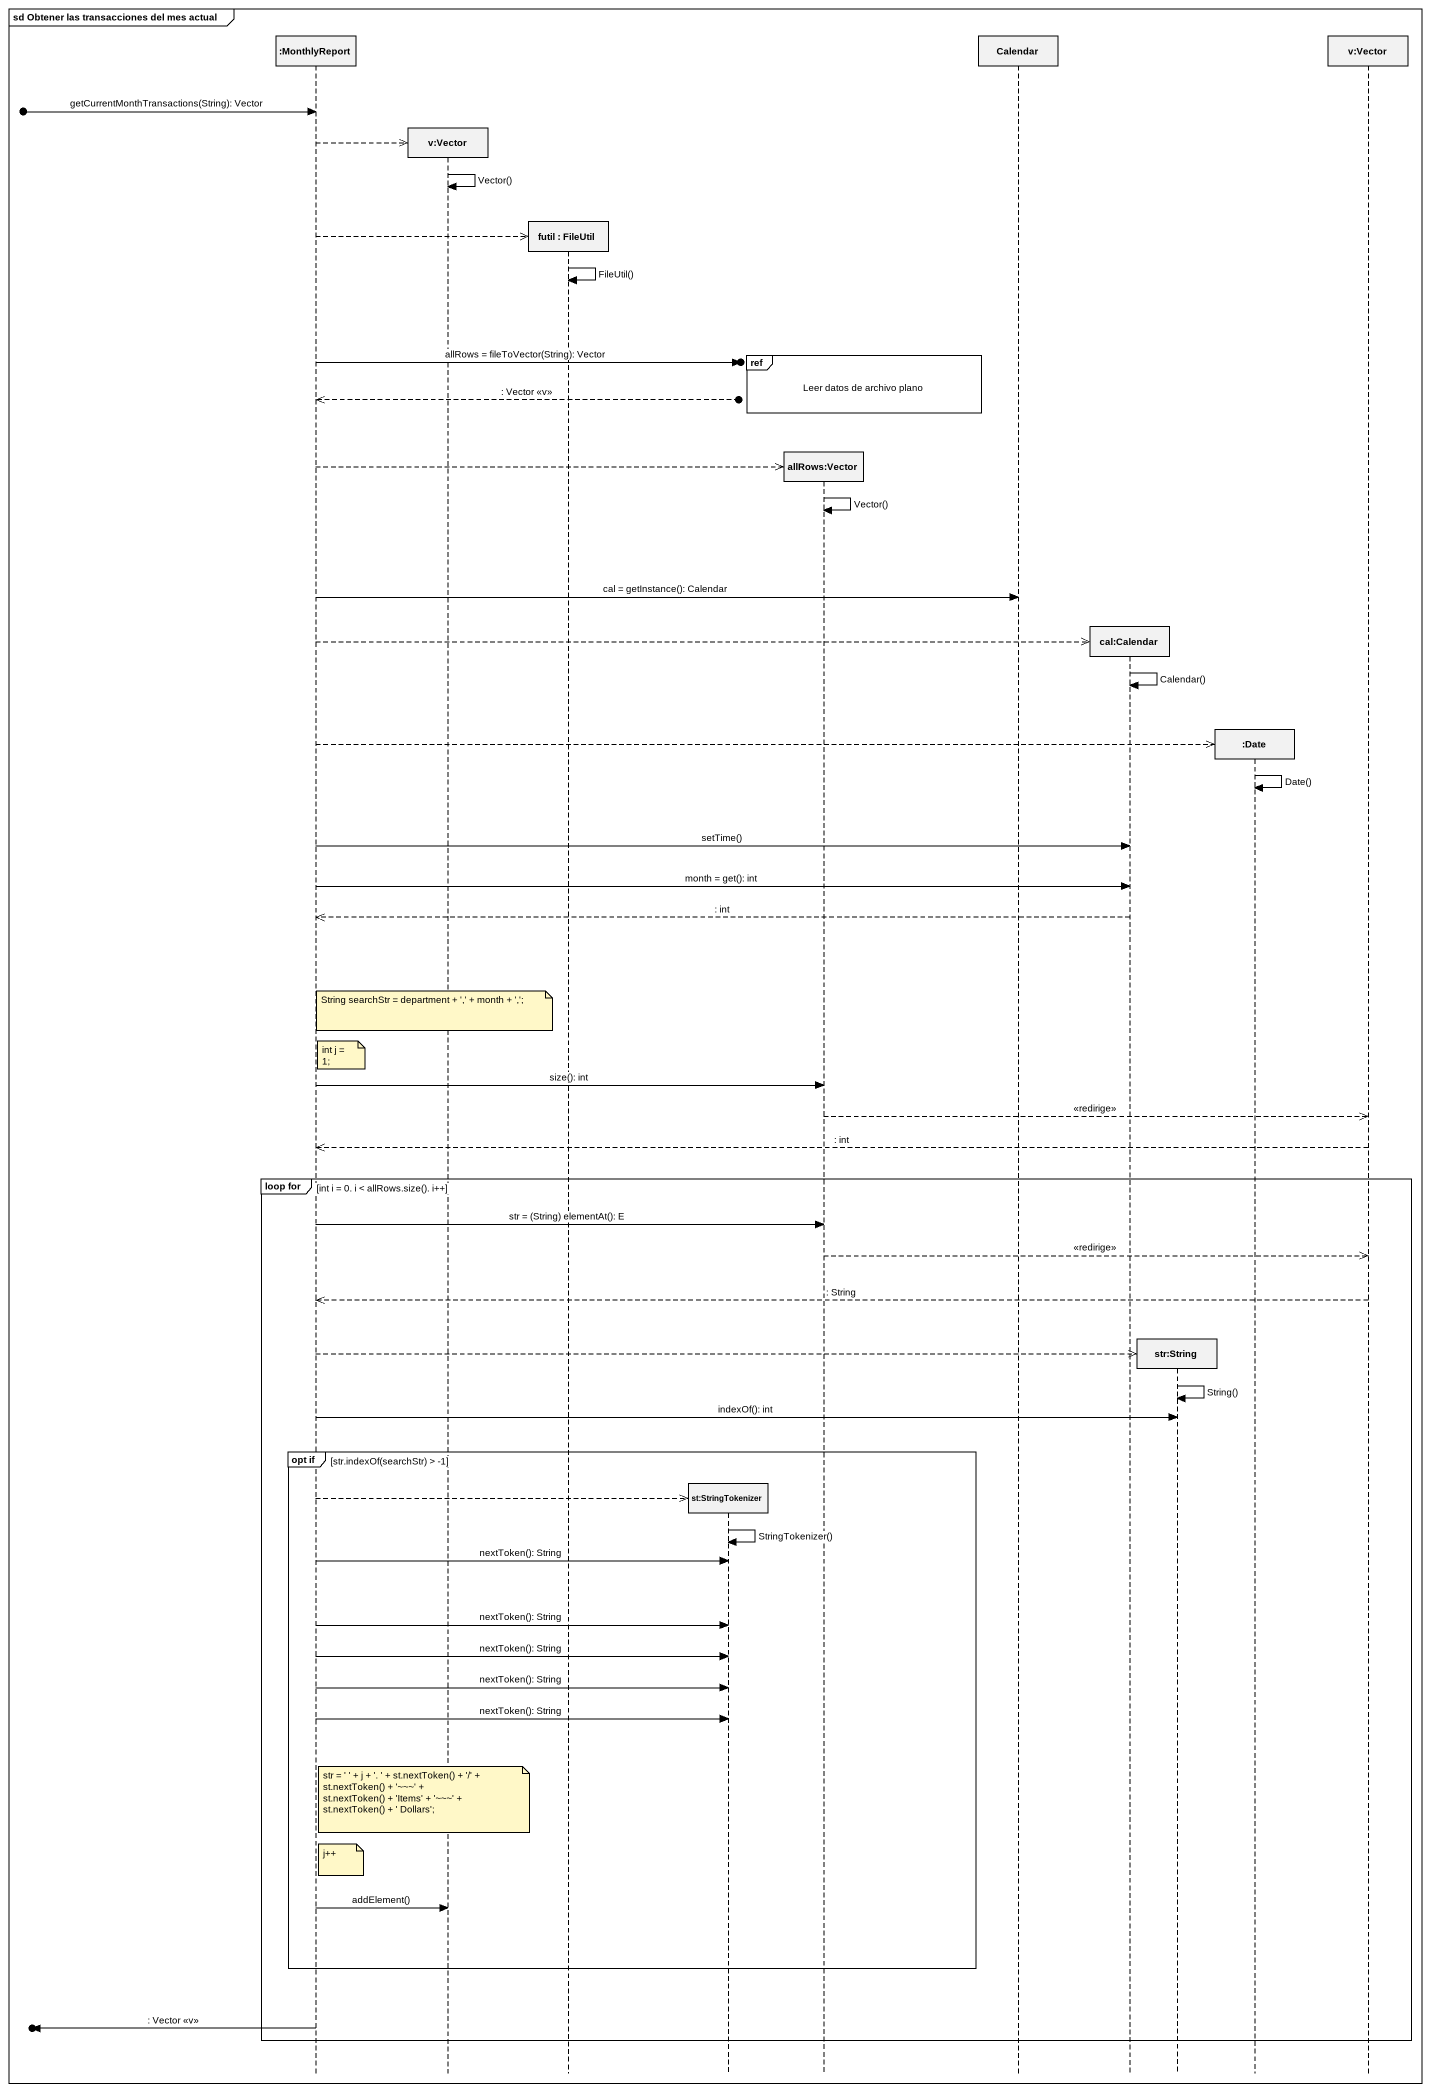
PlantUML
@startuml
mainframe sd Obtener las transacciones del mes actual
hide footbox
participant ":MonthlyReport" as MonthlyReport
participant "v:Vector" as v_Vector
participant "futil : FileUtil" as futil
participant "st:StringTokenizer" as st_StringTokenizer
participant "allRows:Vector" as allRows_Vector
participant Calendar
participant "cal:Calendar" as cal_Calendar
participant "str:String" as str_String
participant ":Date" as Date
participant "v:Vector" as v_Vector_2

[o-> MonthlyReport : getCurrentMonthTransactions(String): Vector
MonthlyReport -->> v_Vector **
v_Vector -> v_Vector : Vector()
MonthlyReport -->> futil **
futil -> futil : FileUtil()
ref over allRows_Vector : Leer datos de archivo plano
MonthlyReport ->o] : allRows = fileToVector(String): Vector
MonthlyReport <<--o] : : Vector <<v>>
MonthlyReport -->> allRows_Vector **
allRows_Vector -> allRows_Vector : Vector()
MonthlyReport -> Calendar : cal = getInstance(): Calendar
MonthlyReport -->> cal_Calendar **
cal_Calendar -> cal_Calendar : Calendar()
MonthlyReport -->> Date **
Date -> Date : Date()
MonthlyReport -> cal_Calendar : setTime()
MonthlyReport -> cal_Calendar : month = get(): int
cal_Calendar -->> MonthlyReport : : int
note over v_Vector : String searchStr = department + ',' + month + ',';
note right of MonthlyReport : int j = 1;
MonthlyReport -> allRows_Vector : size(): int
allRows_Vector -->> v_Vector_2 : <<redirige>>
v_Vector_2 -->> MonthlyReport : : int
group loop for [int i = 0. i < allRows.size(). i++]
  MonthlyReport -> allRows_Vector : str = (String) elementAt(): E
  allRows_Vector -->> v_Vector_2 : <<redirige>>
  v_Vector_2 -->> MonthlyReport : : String
  MonthlyReport -->> str_String **
  str_String -> str_String : String()
  MonthlyReport -> str_String : indexOf(): int
  group opt if [str.indexOf(searchStr) > -1]
    MonthlyReport -->> st_StringTokenizer **
    st_StringTokenizer -> st_StringTokenizer : StringTokenizer()
    MonthlyReport -> st_StringTokenizer : nextToken(): String
    MonthlyReport -> st_StringTokenizer : nextToken(): String
    MonthlyReport -> st_StringTokenizer : nextToken(): String
    MonthlyReport -> st_StringTokenizer : nextToken(): String
    MonthlyReport -> st_StringTokenizer : nextToken(): String
    note over v_Vector
      str = ' ' + j + '. ' + st.nextToken() + '/' +
      st.nextToken() + '~~~' +
      st.nextToken() + 'Items' + '~~~' +
      st.nextToken() + ' Dollars';
    end note
    note right of MonthlyReport : j++
    MonthlyReport -> v_Vector : addElement()
  end
  [o<- MonthlyReport : : Vector <<v>>
end
@enduml
